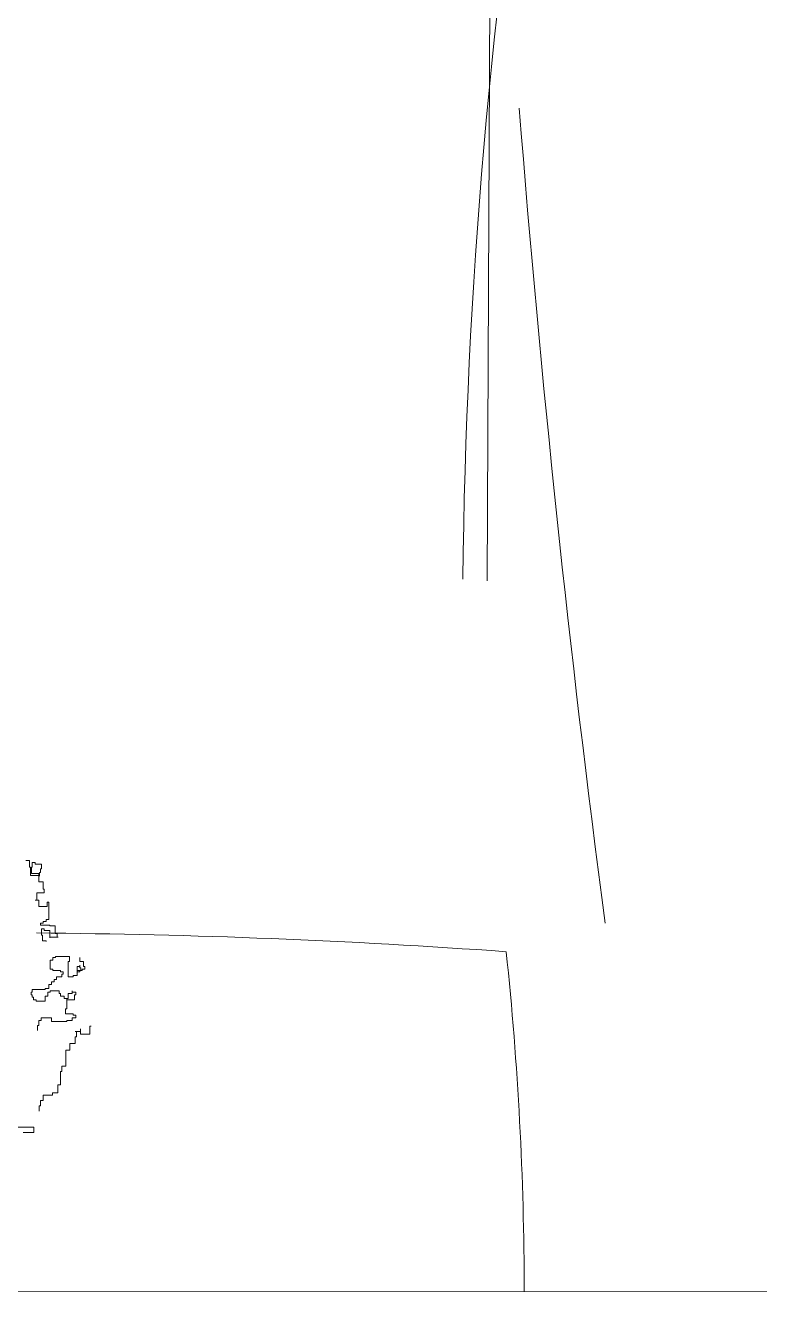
# Model space of a CAD drawing. Header units: millimetres. Extents: x -213 to 151, y -74 to 135.
# Drawn here: x 76.0182 to 76.2406, y -60.7642 to -60.3807 of the extents above; entities that cross this region are included whole.
import ezdxf

# ---------------------------------------------------------------- set-up
doc = ezdxf.new("R2010")
doc.units = ezdxf.units.MM
doc.header["$LTSCALE"] = 15
doc.layers.add('JJ2', color=3, linetype='Continuous')
doc.layers.add('PH', color=8, linetype='Continuous')

# ---------------------------------------------------------------- blocks, each defined once
blk = doc.blocks.new('dfgh')
at = {"layer": 'PH', "lineweight": 0}
blk.add_line((716222.3, -37839.38), (716214.05, -39640.98), dxfattribs=at)
for centre, radius, start, end in [((717914.81, -39657.7), 1708.22, 161.86525, 179.42193), ((721031.82, -39116.51), 4823.19, 184.5344, 187.48287)]:
    blk.add_arc(centre, radius, start, end, dxfattribs=at)
blk = doc.blocks.new('errt')
at = {"color": 252, "linetype": 'Continuous', "lineweight": 0}
blk.add_blockref('dfgh', (0, 100), dxfattribs=at)
blk = doc.blocks.new('sf')
at = {"color": 84, "lineweight": 5}
for p, q in [((18255.54, 471524.45), (18257.67, 471524.45)), ((18257.67, 471524.45), (18257.67, 471520.72)), ((18260.87, 471523.38), (18259.27, 471523.38)), ((18259.27, 471523.38), (18259.27, 471520.72)), ((18260.87, 471522.32), (18260.87, 471523.38)), ((18264.6, 471522.32), (18260.87, 471522.32)), ((18264.6, 471519.66), (18264.6, 471522.32)), ((18257.67, 471520.72), (18258.2, 471520.72)), ((18258.2, 471520.72), (18258.2, 471515.93)), ((18258.2, 471515.93), (18263.53, 471515.93)), ((18259.27, 471520.72), (18258.74, 471520.72)), ((18258.74, 471520.72), (18258.74, 471517)), ((18258.74, 471517), (18263, 471517)), ((18263, 471517), (18263, 471512.2)), ((18263.53, 471515.4), (18263.53, 471517.53)), ((18263.53, 471517.53), (18264.07, 471517.53)), ((18263.53, 471515.93), (18263.53, 471515.4)), ((18264.07, 471517.53), (18264.07, 471519.66)), ((18264.07, 471519.66), (18264.6, 471519.66)), ((18263, 471512.2), (18265.66, 471512.2)), ((18265.66, 471512.2), (18265.66, 471507.95)), ((18265.66, 471507.95), (18266.2, 471507.95)), ((18266.2, 471507.95), (18266.2, 471505.82)), ((18261.93, 471501.56), (18260.87, 471501.56)), ((18260.87, 471501.56), (18263, 471501.56)), ((18266.2, 471505.82), (18261.93, 471505.82)), ((18261.93, 471505.82), (18261.93, 471501.56)), ((18263, 471501.56), (18263, 471497.83)), ((18267.8, 471497.83), (18267.8, 471500.49)), ((18267.8, 471500.49), (18268.86, 471500.49)), ((18268.86, 471500.49), (18268.86, 471490.38)), ((18263, 471497.83), (18267.8, 471497.83)), ((18265.66, 471488.25), (18264.07, 471488.25)), ((18264.07, 471488.25), (18264.07, 471487.18)), ((18264.07, 471487.18), (18269.39, 471487.18)), ((18264.6, 471485.05), (18264.6, 471481.33)), ((18266.2, 471485.05), (18264.6, 471485.05)), ((18267.26, 471489.31), (18265.66, 471489.31)), ((18265.66, 471489.31), (18265.66, 471488.25)), ((18266.2, 471483.99), (18266.2, 471485.05)), ((18268.86, 471490.38), (18267.26, 471490.38)), ((18267.26, 471490.38), (18267.26, 471489.31)), ((18269.39, 471487.18), (18269.39, 471486.65)), ((18269.39, 471486.65), (18272.59, 471486.65)), ((18272.59, 471486.65), (18272.59, 471482.39)), ((18264.6, 471481.33), (18265.13, 471481.33)), ((18265.13, 471481.33), (18265.13, 471478.13)), ((18265.13, 471478.13), (18267.26, 471478.13)), ((18269.39, 471483.99), (18266.2, 471483.99)), ((18267.26, 471478.13), (18267.26, 471477.6)), ((18269.39, 471479.73), (18269.39, 471483.99)), ((18274.19, 471480.26), (18269.39, 471480.26)), ((18269.39, 471480.26), (18269.39, 471479.73)), ((18272.59, 471482.39), (18273.66, 471482.39)), ((18273.66, 471482.39), (18273.66, 471480.26)), ((18273.66, 471480.26), (18274.19, 471480.26)), ((18271.13, 471466.88), (18269.65, 471466.88)), ((18269.65, 471466.88), (18269.65, 471461.7)), ((18272.61, 471468.35), (18271.13, 471468.35)), ((18271.13, 471468.35), (18271.13, 471466.88)), ((18280.75, 471469.09), (18272.61, 471469.09)), ((18272.61, 471469.09), (18272.61, 471468.35)), ((18280.01, 471466.14), (18280.75, 471466.14)), ((18280.01, 471457.26), (18280.01, 471466.14)), ((18280.75, 471466.14), (18280.75, 471469.09)), ((18285.19, 471460.22), (18285.19, 471463.18)), ((18285.19, 471463.18), (18286.67, 471463.18)), ((18286.67, 471468.35), (18286.67, 471466.14)), ((18286.67, 471466.14), (18288.89, 471466.14)), ((18286.67, 471463.18), (18286.67, 471463.92)), ((18286.67, 471463.92), (18286.67, 471462.44)), ((18288.89, 471466.14), (18288.89, 471463.18)), ((18288.89, 471463.18), (18289.63, 471463.18)), ((18289.63, 471463.18), (18289.63, 471461.7)), ((18269.65, 471461.7), (18271.13, 471461.7)), ((18271.13, 471461.7), (18271.13, 471460.96)), ((18271.13, 471460.96), (18275.57, 471460.96)), ((18273.35, 471455.78), (18271.87, 471455.78)), ((18271.87, 471455.78), (18271.87, 471454.31)), ((18276.31, 471457.26), (18273.35, 471457.26)), ((18273.35, 471457.26), (18273.35, 471455.78)), ((18275.57, 471460.96), (18275.57, 471460.22)), ((18275.57, 471460.22), (18277.05, 471460.22)), ((18277.05, 471458.74), (18276.31, 471458.74)), ((18276.31, 471458.74), (18276.31, 471457.26)), ((18277.05, 471460.22), (18277.05, 471458.74)), ((18282.97, 471457.26), (18280.01, 471457.26)), ((18285.19, 471458), (18282.97, 471458)), ((18282.97, 471458), (18282.97, 471457.26)), ((18287.41, 471460.96), (18285.19, 471460.96)), ((18285.19, 471460.96), (18285.19, 471458)), ((18286.67, 471460.22), (18285.19, 471460.22)), ((18286.67, 471462.44), (18287.41, 471462.44)), ((18288.15, 471460.96), (18286.67, 471460.96)), ((18286.67, 471460.96), (18286.67, 471460.22)), ((18287.41, 471462.44), (18287.41, 471460.96)), ((18289.63, 471461.7), (18288.15, 471461.7)), ((18288.15, 471461.7), (18288.15, 471460.96)), ((18259.29, 471448.39), (18258.55, 471448.39)), ((18258.55, 471448.39), (18258.55, 471446.91)), ((18266.69, 471449.87), (18259.29, 471449.87)), ((18259.29, 471449.87), (18259.29, 471448.39)), ((18268.91, 471450.61), (18266.69, 471450.61)), ((18266.69, 471450.61), (18266.69, 471449.87)), ((18268.17, 471446.17), (18268.17, 471448.39)), ((18268.17, 471448.39), (18269.65, 471448.39)), ((18270.39, 471452.83), (18268.91, 471452.83)), ((18268.91, 471452.83), (18268.91, 471450.61)), ((18269.65, 471448.39), (18269.65, 471449.13)), ((18269.65, 471449.13), (18274.83, 471449.13)), ((18271.87, 471454.31), (18270.39, 471454.31)), ((18270.39, 471454.31), (18270.39, 471452.83)), ((18274.83, 471449.13), (18274.83, 471447.65)), ((18282.23, 471448.39), (18282.23, 471449.13)), ((18282.23, 471449.13), (18282.23, 471447.65)), ((18284.45, 471448.39), (18282.23, 471448.39)), ((18284.45, 471446.91), (18284.45, 471448.39)), ((18258.55, 471446.91), (18259.29, 471446.91)), ((18259.29, 471446.91), (18259.29, 471445.43)), ((18259.29, 471445.43), (18260.03, 471445.43)), ((18260.03, 471445.43), (18260.03, 471443.95)), ((18260.03, 471443.95), (18261.51, 471443.95)), ((18261.51, 471443.95), (18261.51, 471443.21)), ((18261.51, 471443.21), (18266.69, 471443.21)), ((18266.69, 471443.21), (18266.69, 471446.17)), ((18266.69, 471446.17), (18268.17, 471446.17)), ((18274.83, 471447.65), (18275.57, 471447.65)), ((18275.57, 471447.65), (18275.57, 471446.17)), ((18275.57, 471446.17), (18277.79, 471446.17)), ((18277.79, 471446.17), (18277.79, 471444.69)), ((18277.79, 471444.69), (18279.27, 471444.69)), ((18279.27, 471444.69), (18279.27, 471443.95)), ((18280.01, 471444.69), (18279.27, 471444.69)), ((18279.27, 471444.69), (18279.27, 471438.78)), ((18279.27, 471443.95), (18283.71, 471443.95)), ((18282.23, 471447.65), (18280.01, 471447.65)), ((18280.01, 471447.65), (18280.01, 471444.69)), ((18283.71, 471443.95), (18283.71, 471446.91)), ((18283.71, 471446.91), (18284.45, 471446.91)), ((18279.27, 471438.78), (18278.53, 471438.78)), ((18278.53, 471438.78), (18278.53, 471435.82)), ((18278.53, 471435.82), (18282.97, 471435.82)), ((18282.97, 471435.82), (18282.97, 471435.08)), ((18282.97, 471435.08), (18284.45, 471435.08)), ((18284.45, 471435.08), (18284.45, 471433.6)), ((18262.99, 471429.17), (18262.25, 471429.17)), ((18262.25, 471429.17), (18262.25, 471426.21)), ((18262.99, 471432.12), (18262.99, 471429.17)), ((18264.47, 471432.12), (18262.99, 471432.12)), ((18270.39, 471433.6), (18264.47, 471433.6)), ((18264.47, 471433.6), (18264.47, 471432.12)), ((18270.39, 471431.38), (18270.39, 471433.6)), ((18279.27, 471431.38), (18270.39, 471431.38)), ((18282.23, 471432.12), (18279.27, 471432.12)), ((18279.27, 471432.12), (18279.27, 471431.38)), ((18284.45, 471433.6), (18282.23, 471433.6)), ((18282.23, 471433.6), (18282.23, 471432.12)), ((18287.2, 471425.74), (18287.2, 471427.28)), ((18287.2, 471427.28), (18287.2, 471424.2)), ((18292.6, 471424.2), (18292.6, 471428.82)), ((18292.6, 471428.82), (18293.37, 471428.82)), ((18284.89, 471425.74), (18284.12, 471425.74)), ((18284.12, 471425.74), (18287.2, 471425.74)), ((18284.12, 471418.81), (18284.12, 471422.66)), ((18284.12, 471422.66), (18284.89, 471422.66)), ((18284.89, 471422.66), (18284.89, 471425.74)), ((18287.2, 471424.2), (18292.6, 471424.2)), ((18278.73, 471405.72), (18278.73, 471414.96)), ((18278.73, 471414.96), (18281.04, 471414.96)), ((18281.04, 471414.96), (18281.04, 471418.81)), ((18281.04, 471418.81), (18284.12, 471418.81)), ((18276.42, 471405.72), (18278.73, 471405.72)), ((18276.42, 471402.64), (18276.42, 471405.72)), ((18275.65, 471402.64), (18276.42, 471402.64)), ((18275.65, 471394.94), (18275.65, 471402.64)), ((18271.03, 471388.79), (18271.03, 471390.32)), ((18271.03, 471390.32), (18274.11, 471390.32)), ((18274.11, 471394.94), (18275.65, 471394.94)), ((18274.11, 471390.32), (18274.11, 471394.94)), ((18263.32, 471379.55), (18263.32, 471382.63)), ((18263.32, 471382.63), (18264.09, 471382.63)), ((18264.09, 471382.63), (18264.09, 471385.71)), ((18264.09, 471385.71), (18265.63, 471385.71)), ((18265.63, 471385.71), (18265.63, 471388.79)), ((18265.63, 471388.79), (18271.03, 471388.79)), ((18260.24, 471370.31), (18250.99, 471370.31)), ((18260.24, 471367.23), (18260.24, 471370.31)), ((18254.08, 471367.23), (18260.24, 471367.23))]:
    blk.add_line(p, q, dxfattribs=at)
blk = doc.blocks.new('elevation sofa')
at = {"layer": 'JJ2', "color": 4, "lineweight": 5}
blk.add_line((715977.17, -15256.24), (716337.76, -15256.28), dxfattribs=at)
at = {"layer": 'JJ2', "color": 137, "lineweight": 5}
for centre, radius, start, end in [((716059.42, -17391.05), 2243.48, 85.90087, 89.53655), ((715221.47, -15257.88), 1003.78, 0.09199, 5.98017)]:
    blk.add_arc(centre, radius, start, end, dxfattribs=at)

msp = doc.modelspace()

# ---------------------------------------------------------------- block references
at = {"linetype": 'Continuous', "lineweight": 13, "xscale": 0.001, "yscale": 0.001, "zscale": 0.001}
for name, p in [('errt', (-640.05597, -21.00791)), ('elevation sofa', (-640.05597, -45.50791))]:
    msp.add_blockref(name, p, dxfattribs=at)
at = {"lineweight": 5, "xscale": 0.0005240255359560251, "yscale": 0.0005240255359560251, "zscale": 0.0005240255359560251}
msp.add_blockref('sf', (66.45199, -307.72448), dxfattribs=at)

doc.saveas('drawing.dxf')
